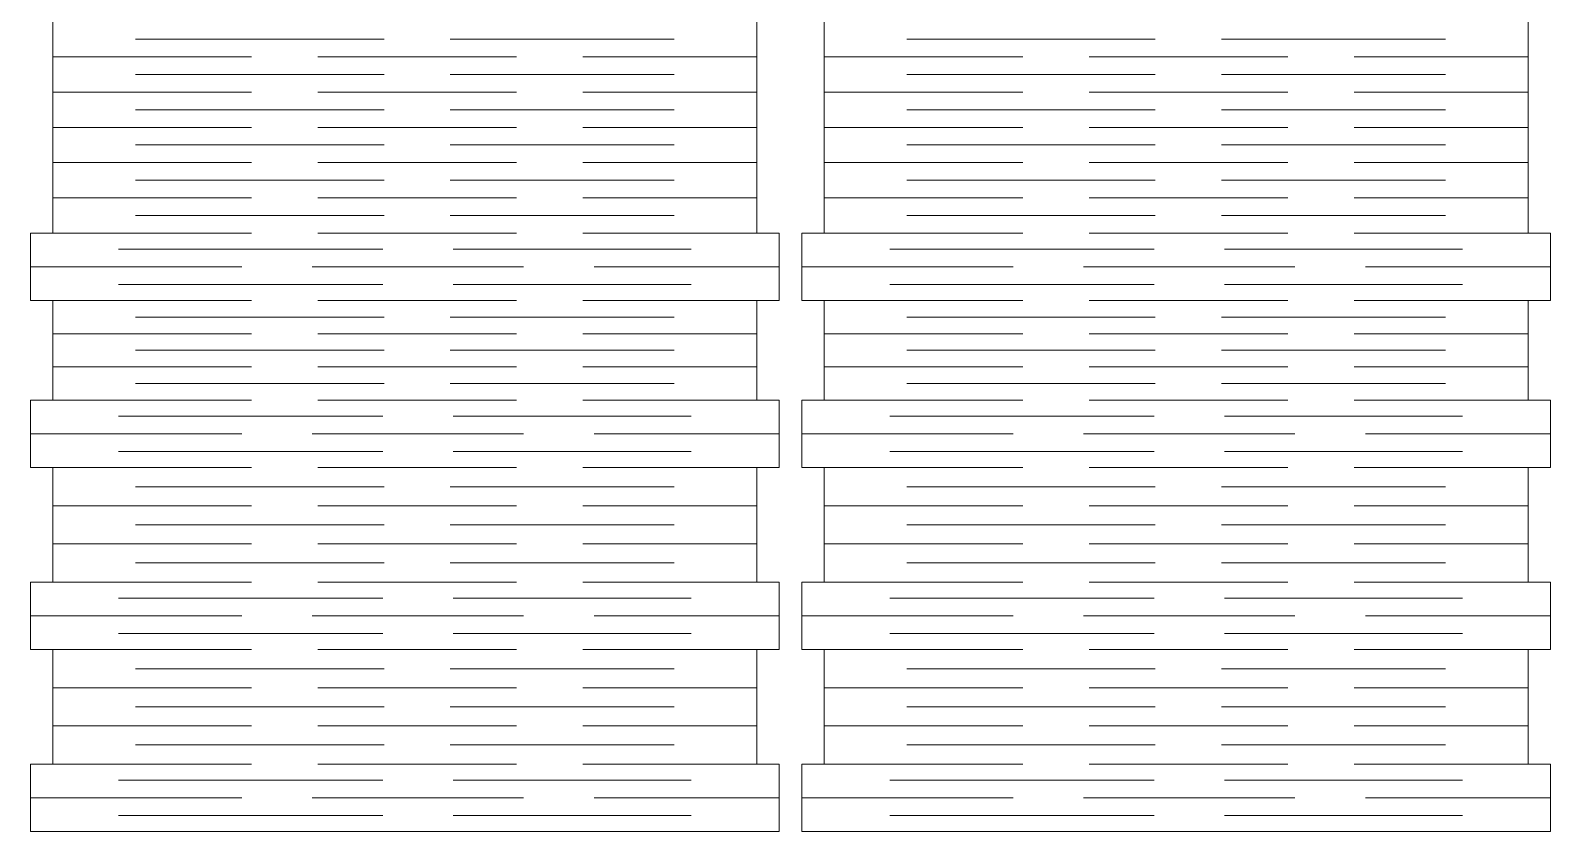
# Model space of a CAD drawing. Header units: millimetres. Extents: x -407 to 406, y -530 to 530.
# Drawn here: x 202.8 to 405.8, y 108.4 to 215.4 of the extents above; entities that cross this region are included whole.
import ezdxf

# ---------------------------------------------------------------- set-up
doc = ezdxf.new("R2010")
doc.units = ezdxf.units.MM
doc.header["$MEASUREMENT"] = 0
doc.layers.add('Camada 1', color=7, linetype='Continuous')

msp = doc.modelspace()

# ---------------------------------------------------------------- linework, layer by layer
at = {"layer": 'Camada 1', "color": 250, "lineweight": 20}
for points in [[(205.8383, 263.1823), (205.8383, 263.1823), (205.8383, 230.243), (205.8383, 230.243), (205.8383, 230.243), (205.8383, 230.243), (202.8383, 230.243), (202.8383, 230.243), (202.8383, 230.243), (202.8383, 230.243), (202.8383, 221.239), (202.8383, 221.239), (202.8383, 221.239), (202.8383, 221.239), (205.8383, 221.239), (205.8383, 221.239), (205.8383, 221.239), (205.8383, 221.239), (205.8383, 188.2996), (205.8383, 188.2996), (205.8383, 188.2996), (205.8383, 188.2996), (202.8383, 188.2996), (202.8383, 188.2996), (202.8383, 188.2996), (202.8383, 188.2996), (202.8383, 179.2956), (202.8383, 179.2956), (202.8383, 179.2956), (202.8383, 179.2956), (205.8383, 179.2956), (205.8383, 179.2956), (205.8383, 179.2956), (205.8383, 179.2956), (205.8383, 166.0086), (205.8383, 166.0086), (205.8383, 166.0086), (205.8383, 166.0086), (202.8383, 166.0086), (202.8383, 166.0086), (202.8383, 166.0086), (202.8383, 166.0086), (202.8383, 156.9959), (202.8383, 156.9959), (202.8383, 156.9959), (202.8383, 156.9959), (205.8383, 156.9959), (205.8383, 156.9959), (205.8383, 156.9959), (205.8383, 156.9959), (205.8383, 141.7143), (205.8383, 141.7143), (205.8383, 141.7143), (205.8383, 141.7143), (202.8383, 141.7143), (202.8383, 141.7143), (202.8383, 141.7143), (202.8383, 141.7143), (202.8383, 132.7016), (202.8383, 132.7016), (202.8383, 132.7016), (202.8383, 132.7016), (205.8383, 132.7016), (205.8383, 132.7016), (205.8383, 132.7016), (205.8383, 132.7016), (205.8383, 117.4201), (205.8383, 117.4201), (205.8383, 117.4201), (205.8383, 117.4201), (202.8383, 117.4201), (202.8383, 117.4201), (202.8383, 117.4201), (202.8383, 117.4201), (202.8383, 108.4073), (202.8383, 108.4073), (202.8383, 108.4073), (202.8383, 108.4073), (302.8383, 108.4073), (302.8383, 108.4073), (302.8383, 108.4073), (302.8383, 108.4073), (302.8383, 117.4201), (302.8383, 117.4201), (302.8383, 117.4201), (302.8383, 117.4201), (299.8383, 117.4201), (299.8383, 117.4201), (299.8383, 117.4201), (299.8383, 117.4201), (299.8383, 132.7016), (299.8383, 132.7016), (299.8383, 132.7016), (299.8383, 132.7016), (302.8383, 132.7016), (302.8383, 132.7016), (302.8383, 132.7016), (302.8383, 132.7016), (302.8383, 141.7143), (302.8383, 141.7143), (302.8383, 141.7143), (302.8383, 141.7143), (299.8383, 141.7143), (299.8383, 141.7143), (299.8383, 141.7143), (299.8383, 141.7143), (299.8383, 156.9959), (299.8383, 156.9959), (299.8383, 156.9959), (299.8383, 156.9959), (302.8383, 156.9959), (302.8383, 156.9959), (302.8383, 156.9959), (302.8383, 156.9959), (302.8383, 166.0086), (302.8383, 166.0086), (302.8383, 166.0086), (302.8383, 166.0086), (299.8383, 166.0086), (299.8383, 166.0086), (299.8383, 166.0086), (299.8383, 166.0086), (299.8383, 179.2956), (299.8383, 179.2956), (299.8383, 179.2956), (299.8383, 179.2956), (302.8383, 179.2956), (302.8383, 179.2956), (302.8383, 179.2956), (302.8383, 179.2956), (302.8383, 188.2996), (302.8383, 188.2996), (302.8383, 188.2996), (302.8383, 188.2996), (299.8383, 188.2996), (299.8383, 188.2996), (299.8383, 188.2996), (299.8383, 188.2996), (299.8383, 221.239), (299.8383, 221.239), (299.8383, 221.239), (299.8383, 221.239), (302.8383, 221.239), (302.8383, 221.239), (302.8383, 221.239), (302.8383, 221.239), (302.8383, 230.243), (302.8383, 230.243), (302.8383, 230.243), (302.8383, 230.243), (299.8383, 230.243), (299.8383, 230.243), (299.8383, 230.243), (299.8383, 230.243), (299.8383, 263.1823), (299.8383, 263.1823), (299.8383, 263.1823), (299.8383, 263.1823), (302.8383, 263.1823), (302.8383, 263.1823), (302.8383, 263.1823), (302.8383, 263.1823), (302.8383, 272.1863), (302.8383, 272.1863), (302.8383, 272.1863), (302.8383, 272.1863), (299.8383, 272.1863), (299.8383, 272.1863), (299.8383, 272.1863), (299.8383, 272.1863), (299.8383, 305.1256), (299.8383, 305.1256), (299.8383, 305.1256), (299.8383, 305.1256), (302.8383, 305.1256), (302.8383, 305.1256), (302.8383, 305.1256), (302.8383, 305.1256), (302.8383, 314.1296), (302.8383, 314.1296), (302.8383, 314.1296), (302.8383, 314.1296), (299.8383, 314.1296), (299.8383, 314.1296), (299.8383, 314.1296), (299.8383, 314.1296), (299.8383, 347.069), (299.8383, 347.069), (299.8383, 347.069), (299.8383, 347.069), (302.8383, 347.069), (302.8383, 347.069), (302.8383, 347.069), (302.8383, 347.069), (302.8383, 356.073), (302.8383, 356.073), (302.8383, 356.073), (302.8383, 356.073), (299.8383, 356.073), (299.8383, 356.073), (299.8383, 356.073), (299.8383, 356.073), (299.8383, 369.36), (299.8383, 369.36), (299.8383, 369.36), (299.8383, 369.36), (302.8383, 369.36), (302.8383, 369.36), (302.8383, 369.36), (302.8383, 369.36), (302.8383, 378.3727), (302.8383, 378.3727), (302.8383, 378.3727), (302.8383, 378.3727), (299.8383, 378.3727), (299.8383, 378.3727), (299.8383, 378.3727), (299.8383, 378.3727), (299.8383, 393.6543), (299.8383, 393.6543), (299.8383, 393.6543), (299.8383, 393.6543), (302.8383, 393.6543), (302.8383, 393.6543), (302.8383, 393.6543), (302.8383, 393.6543), (302.8383, 402.667), (302.8383, 402.667), (302.8383, 402.667), (302.8383, 402.667), (299.8383, 402.667), (299.8383, 402.667), (299.8383, 402.667), (299.8383, 402.667), (299.8383, 417.9485), (299.8383, 417.9485), (299.8383, 417.9485), (299.8383, 417.9485), (302.8383, 417.9485), (302.8383, 417.9485), (302.8383, 417.9485), (302.8383, 417.9485), (302.8383, 426.9613), (302.8383, 426.9613), (302.8383, 426.9613), (302.8383, 426.9613), (202.8383, 426.9613), (202.8383, 426.9613), (202.8383, 426.9613), (202.8383, 426.9613), (202.8383, 417.9485), (202.8383, 417.9485), (202.8383, 417.9485), (202.8383, 417.9485), (205.8383, 417.9485), (205.8383, 417.9485), (205.8383, 417.9485), (205.8383, 417.9485), (205.8383, 402.667), (205.8383, 402.667), (205.8383, 402.667), (205.8383, 402.667), (202.8383, 402.667), (202.8383, 402.667), (202.8383, 402.667), (202.8383, 402.667), (202.8383, 393.6543), (202.8383, 393.6543), (202.8383, 393.6543), (202.8383, 393.6543), (205.8383, 393.6543), (205.8383, 393.6543), (205.8383, 393.6543), (205.8383, 393.6543), (205.8383, 378.3727), (205.8383, 378.3727), (205.8383, 378.3727), (205.8383, 378.3727), (202.8383, 378.3727), (202.8383, 378.3727), (202.8383, 378.3727), (202.8383, 378.3727), (202.8383, 369.36), (202.8383, 369.36), (202.8383, 369.36), (202.8383, 369.36), (205.8383, 369.36), (205.8383, 369.36), (205.8383, 369.36), (205.8383, 369.36), (205.8383, 356.073), (205.8383, 356.073), (205.8383, 356.073), (205.8383, 356.073), (202.8383, 356.073), (202.8383, 356.073), (202.8383, 356.073), (202.8383, 356.073), (202.8383, 347.069), (202.8383, 347.069), (202.8383, 347.069), (202.8383, 347.069), (205.8383, 347.069), (205.8383, 347.069), (205.8383, 347.069), (205.8383, 347.069), (205.8383, 314.1296), (205.8383, 314.1296), (205.8383, 314.1296), (205.8383, 314.1296), (202.8383, 314.1296), (202.8383, 314.1296), (202.8383, 314.1296), (202.8383, 314.1296), (202.8383, 305.1256), (202.8383, 305.1256), (202.8383, 305.1256), (202.8383, 305.1256), (205.8383, 305.1256), (205.8383, 305.1256), (205.8383, 305.1256), (205.8383, 305.1256), (205.8383, 272.1863), (205.8383, 272.1863), (205.8383, 272.1863), (205.8383, 272.1863), (202.8383, 272.1863), (202.8383, 272.1863), (202.8383, 272.1863), (202.8383, 272.1863), (202.8383, 263.1823), (202.8383, 263.1823), (202.8383, 263.1823), (202.8383, 263.1823), (205.8383, 263.1823), (205.8383, 263.1823)], [(308.8383, 263.1823), (308.8383, 263.1823), (308.8383, 230.243), (308.8383, 230.243), (308.8383, 230.243), (308.8383, 230.243), (305.8383, 230.243), (305.8383, 230.243), (305.8383, 230.243), (305.8383, 230.243), (305.8383, 221.239), (305.8383, 221.239), (305.8383, 221.239), (305.8383, 221.239), (308.8383, 221.239), (308.8383, 221.239), (308.8383, 221.239), (308.8383, 221.239), (308.8383, 188.2996), (308.8383, 188.2996), (308.8383, 188.2996), (308.8383, 188.2996), (305.8383, 188.2996), (305.8383, 188.2996), (305.8383, 188.2996), (305.8383, 188.2996), (305.8383, 179.2956), (305.8383, 179.2956), (305.8383, 179.2956), (305.8383, 179.2956), (308.8383, 179.2956), (308.8383, 179.2956), (308.8383, 179.2956), (308.8383, 179.2956), (308.8383, 166.0086), (308.8383, 166.0086), (308.8383, 166.0086), (308.8383, 166.0086), (305.8383, 166.0086), (305.8383, 166.0086), (305.8383, 166.0086), (305.8383, 166.0086), (305.8383, 156.9959), (305.8383, 156.9959), (305.8383, 156.9959), (305.8383, 156.9959), (308.8383, 156.9959), (308.8383, 156.9959), (308.8383, 156.9959), (308.8383, 156.9959), (308.8383, 141.7143), (308.8383, 141.7143), (308.8383, 141.7143), (308.8383, 141.7143), (305.8383, 141.7143), (305.8383, 141.7143), (305.8383, 141.7143), (305.8383, 141.7143), (305.8383, 132.7016), (305.8383, 132.7016), (305.8383, 132.7016), (305.8383, 132.7016), (308.8383, 132.7016), (308.8383, 132.7016), (308.8383, 132.7016), (308.8383, 132.7016), (308.8383, 117.4201), (308.8383, 117.4201), (308.8383, 117.4201), (308.8383, 117.4201), (305.8383, 117.4201), (305.8383, 117.4201), (305.8383, 117.4201), (305.8383, 117.4201), (305.8383, 108.4073), (305.8383, 108.4073), (305.8383, 108.4073), (305.8383, 108.4073), (405.8383, 108.4073), (405.8383, 108.4073), (405.8383, 108.4073), (405.8383, 108.4073), (405.8383, 117.4201), (405.8383, 117.4201), (405.8383, 117.4201), (405.8383, 117.4201), (402.8383, 117.4201), (402.8383, 117.4201), (402.8383, 117.4201), (402.8383, 117.4201), (402.8383, 132.7016), (402.8383, 132.7016), (402.8383, 132.7016), (402.8383, 132.7016), (405.8383, 132.7016), (405.8383, 132.7016), (405.8383, 132.7016), (405.8383, 132.7016), (405.8383, 141.7143), (405.8383, 141.7143), (405.8383, 141.7143), (405.8383, 141.7143), (402.8383, 141.7143), (402.8383, 141.7143), (402.8383, 141.7143), (402.8383, 141.7143), (402.8383, 156.9959), (402.8383, 156.9959), (402.8383, 156.9959), (402.8383, 156.9959), (405.8383, 156.9959), (405.8383, 156.9959), (405.8383, 156.9959), (405.8383, 156.9959), (405.8383, 166.0086), (405.8383, 166.0086), (405.8383, 166.0086), (405.8383, 166.0086), (402.8383, 166.0086), (402.8383, 166.0086), (402.8383, 166.0086), (402.8383, 166.0086), (402.8383, 179.2956), (402.8383, 179.2956), (402.8383, 179.2956), (402.8383, 179.2956), (405.8383, 179.2956), (405.8383, 179.2956), (405.8383, 179.2956), (405.8383, 179.2956), (405.8383, 188.2996), (405.8383, 188.2996), (405.8383, 188.2996), (405.8383, 188.2996), (402.8383, 188.2996), (402.8383, 188.2996), (402.8383, 188.2996), (402.8383, 188.2996), (402.8383, 221.239), (402.8383, 221.239), (402.8383, 221.239), (402.8383, 221.239), (405.8383, 221.239), (405.8383, 221.239), (405.8383, 221.239), (405.8383, 221.239), (405.8383, 230.243), (405.8383, 230.243), (405.8383, 230.243), (405.8383, 230.243), (402.8383, 230.243), (402.8383, 230.243), (402.8383, 230.243), (402.8383, 230.243), (402.8383, 263.1823), (402.8383, 263.1823), (402.8383, 263.1823), (402.8383, 263.1823), (405.8383, 263.1823), (405.8383, 263.1823), (405.8383, 263.1823), (405.8383, 263.1823), (405.8383, 272.1863), (405.8383, 272.1863), (405.8383, 272.1863), (405.8383, 272.1863), (402.8383, 272.1863), (402.8383, 272.1863), (402.8383, 272.1863), (402.8383, 272.1863), (402.8383, 305.1256), (402.8383, 305.1256), (402.8383, 305.1256), (402.8383, 305.1256), (405.8383, 305.1256), (405.8383, 305.1256), (405.8383, 305.1256), (405.8383, 305.1256), (405.8383, 314.1296), (405.8383, 314.1296), (405.8383, 314.1296), (405.8383, 314.1296), (402.8383, 314.1296), (402.8383, 314.1296), (402.8383, 314.1296), (402.8383, 314.1296), (402.8383, 347.069), (402.8383, 347.069), (402.8383, 347.069), (402.8383, 347.069), (405.8383, 347.069), (405.8383, 347.069), (405.8383, 347.069), (405.8383, 347.069), (405.8383, 356.073), (405.8383, 356.073), (405.8383, 356.073), (405.8383, 356.073), (402.8383, 356.073), (402.8383, 356.073), (402.8383, 356.073), (402.8383, 356.073), (402.8383, 369.36), (402.8383, 369.36), (402.8383, 369.36), (402.8383, 369.36), (405.8383, 369.36), (405.8383, 369.36), (405.8383, 369.36), (405.8383, 369.36), (405.8383, 378.3727), (405.8383, 378.3727), (405.8383, 378.3727), (405.8383, 378.3727), (402.8383, 378.3727), (402.8383, 378.3727), (402.8383, 378.3727), (402.8383, 378.3727), (402.8383, 393.6543), (402.8383, 393.6543), (402.8383, 393.6543), (402.8383, 393.6543), (405.8383, 393.6543), (405.8383, 393.6543), (405.8383, 393.6543), (405.8383, 393.6543), (405.8383, 402.667), (405.8383, 402.667), (405.8383, 402.667), (405.8383, 402.667), (402.8383, 402.667), (402.8383, 402.667), (402.8383, 402.667), (402.8383, 402.667), (402.8383, 417.9485), (402.8383, 417.9485), (402.8383, 417.9485), (402.8383, 417.9485), (405.8383, 417.9485), (405.8383, 417.9485), (405.8383, 417.9485), (405.8383, 417.9485), (405.8383, 426.9613), (405.8383, 426.9613), (405.8383, 426.9613), (405.8383, 426.9613), (305.8383, 426.9613), (305.8383, 426.9613), (305.8383, 426.9613), (305.8383, 426.9613), (305.8383, 417.9485), (305.8383, 417.9485), (305.8383, 417.9485), (305.8383, 417.9485), (308.8383, 417.9485), (308.8383, 417.9485), (308.8383, 417.9485), (308.8383, 417.9485), (308.8383, 402.667), (308.8383, 402.667), (308.8383, 402.667), (308.8383, 402.667), (305.8383, 402.667), (305.8383, 402.667), (305.8383, 402.667), (305.8383, 402.667), (305.8383, 393.6543), (305.8383, 393.6543), (305.8383, 393.6543), (305.8383, 393.6543), (308.8383, 393.6543), (308.8383, 393.6543), (308.8383, 393.6543), (308.8383, 393.6543), (308.8383, 378.3727), (308.8383, 378.3727), (308.8383, 378.3727), (308.8383, 378.3727), (305.8383, 378.3727), (305.8383, 378.3727), (305.8383, 378.3727), (305.8383, 378.3727), (305.8383, 369.36), (305.8383, 369.36), (305.8383, 369.36), (305.8383, 369.36), (308.8383, 369.36), (308.8383, 369.36), (308.8383, 369.36), (308.8383, 369.36), (308.8383, 356.073), (308.8383, 356.073), (308.8383, 356.073), (308.8383, 356.073), (305.8383, 356.073), (305.8383, 356.073), (305.8383, 356.073), (305.8383, 356.073), (305.8383, 347.069), (305.8383, 347.069), (305.8383, 347.069), (305.8383, 347.069), (308.8383, 347.069), (308.8383, 347.069), (308.8383, 347.069), (308.8383, 347.069), (308.8383, 314.1296), (308.8383, 314.1296), (308.8383, 314.1296), (308.8383, 314.1296), (305.8383, 314.1296), (305.8383, 314.1296), (305.8383, 314.1296), (305.8383, 314.1296), (305.8383, 305.1256), (305.8383, 305.1256), (305.8383, 305.1256), (305.8383, 305.1256), (308.8383, 305.1256), (308.8383, 305.1256), (308.8383, 305.1256), (308.8383, 305.1256), (308.8383, 272.1863), (308.8383, 272.1863), (308.8383, 272.1863), (308.8383, 272.1863), (305.8383, 272.1863), (305.8383, 272.1863), (305.8383, 272.1863), (305.8383, 272.1863), (305.8383, 263.1823), (305.8383, 263.1823), (305.8383, 263.1823), (305.8383, 263.1823), (308.8383, 263.1823), (308.8383, 263.1823)]]:
    msp.add_open_spline(points, degree=3, knots=[0, 0, 0, 0, 0.01176471, 0.01176471, 0.01176471, 0.01176471, 0.02352941, 0.02352941, 0.02352941, 0.02352941, 0.03529412, 0.03529412, 0.03529412, 0.03529412, 0.04705882, 0.04705882, 0.04705882, 0.04705882, 0.05882353, 0.05882353, 0.05882353, 0.05882353, 0.07058824, 0.07058824, 0.07058824, 0.07058824, 0.08235294, 0.08235294, 0.08235294, 0.08235294, 0.09411765, 0.09411765, 0.09411765, 0.09411765, 0.10588235, 0.10588235, 0.10588235, 0.10588235, 0.11764706, 0.11764706, 0.11764706, 0.11764706, 0.12941176, 0.12941176, 0.12941176, 0.12941176, 0.14117647, 0.14117647, 0.14117647, 0.14117647, 0.15294118, 0.15294118, 0.15294118, 0.15294118, 0.16470588, 0.16470588, 0.16470588, 0.16470588, 0.17647059, 0.17647059, 0.17647059, 0.17647059, 0.18823529, 0.18823529, 0.18823529, 0.18823529, 0.2, 0.2, 0.2, 0.2, 0.21176471, 0.21176471, 0.21176471, 0.21176471, 0.22352941, 0.22352941, 0.22352941, 0.22352941, 0.23529412, 0.23529412, 0.23529412, 0.23529412, 0.24705882, 0.24705882, 0.24705882, 0.24705882, 0.25882353, 0.25882353, 0.25882353, 0.25882353, 0.27058824, 0.27058824, 0.27058824, 0.27058824, 0.28235294, 0.28235294, 0.28235294, 0.28235294, 0.29411765, 0.29411765, 0.29411765, 0.29411765, 0.30588235, 0.30588235, 0.30588235, 0.30588235, 0.31764706, 0.31764706, 0.31764706, 0.31764706, 0.32941176, 0.32941176, 0.32941176, 0.32941176, 0.34117647, 0.34117647, 0.34117647, 0.34117647, 0.35294118, 0.35294118, 0.35294118, 0.35294118, 0.36470588, 0.36470588, 0.36470588, 0.36470588, 0.37647059, 0.37647059, 0.37647059, 0.37647059, 0.38823529, 0.38823529, 0.38823529, 0.38823529, 0.4, 0.4, 0.4, 0.4, 0.41176471, 0.41176471, 0.41176471, 0.41176471, 0.42352941, 0.42352941, 0.42352941, 0.42352941, 0.43529412, 0.43529412, 0.43529412, 0.43529412, 0.44705882, 0.44705882, 0.44705882, 0.44705882, 0.45882353, 0.45882353, 0.45882353, 0.45882353, 0.47058824, 0.47058824, 0.47058824, 0.47058824, 0.48235294, 0.48235294, 0.48235294, 0.48235294, 0.49411765, 0.49411765, 0.49411765, 0.49411765, 0.50588235, 0.50588235, 0.50588235, 0.50588235, 0.51764706, 0.51764706, 0.51764706, 0.51764706, 0.52941176, 0.52941176, 0.52941176, 0.52941176, 0.54117647, 0.54117647, 0.54117647, 0.54117647, 0.55294118, 0.55294118, 0.55294118, 0.55294118, 0.56470588, 0.56470588, 0.56470588, 0.56470588, 0.57647059, 0.57647059, 0.57647059, 0.57647059, 0.58823529, 0.58823529, 0.58823529, 0.58823529, 0.6, 0.6, 0.6, 0.6, 0.61176471, 0.61176471, 0.61176471, 0.61176471, 0.62352941, 0.62352941, 0.62352941, 0.62352941, 0.63529412, 0.63529412, 0.63529412, 0.63529412, 0.64705882, 0.64705882, 0.64705882, 0.64705882, 0.65882353, 0.65882353, 0.65882353, 0.65882353, 0.67058824, 0.67058824, 0.67058824, 0.67058824, 0.68235294, 0.68235294, 0.68235294, 0.68235294, 0.69411765, 0.69411765, 0.69411765, 0.69411765, 0.70588235, 0.70588235, 0.70588235, 0.70588235, 0.71764706, 0.71764706, 0.71764706, 0.71764706, 0.72941176, 0.72941176, 0.72941176, 0.72941176, 0.74117647, 0.74117647, 0.74117647, 0.74117647, 0.75294118, 0.75294118, 0.75294118, 0.75294118, 0.76470588, 0.76470588, 0.76470588, 0.76470588, 0.77647059, 0.77647059, 0.77647059, 0.77647059, 0.78823529, 0.78823529, 0.78823529, 0.78823529, 0.8, 0.8, 0.8, 0.8, 0.81176471, 0.81176471, 0.81176471, 0.81176471, 0.82352941, 0.82352941, 0.82352941, 0.82352941, 0.83529412, 0.83529412, 0.83529412, 0.83529412, 0.84705882, 0.84705882, 0.84705882, 0.84705882, 0.85882353, 0.85882353, 0.85882353, 0.85882353, 0.87058824, 0.87058824, 0.87058824, 0.87058824, 0.88235294, 0.88235294, 0.88235294, 0.88235294, 0.89411765, 0.89411765, 0.89411765, 0.89411765, 0.90588235, 0.90588235, 0.90588235, 0.90588235, 0.91764706, 0.91764706, 0.91764706, 0.91764706, 0.92941176, 0.92941176, 0.92941176, 0.92941176, 0.94117647, 0.94117647, 0.94117647, 0.94117647, 0.95294118, 0.95294118, 0.95294118, 0.95294118, 0.96470588, 0.96470588, 0.96470588, 0.96470588, 0.97647059, 0.97647059, 0.97647059, 0.97647059, 1, 1, 1, 1], dxfattribs=at)
for points in [[(216.8928, 214.1806), (216.8928, 214.1806), (250.0562, 214.1806), (250.0562, 214.1806)], [(258.8996, 214.1806), (258.8996, 214.1806), (288.7838, 214.1806), (288.7838, 214.1806)], [(319.8928, 214.1806), (319.8928, 214.1806), (353.0562, 214.1806), (353.0562, 214.1806)], [(361.8996, 214.1806), (361.8996, 214.1806), (391.7838, 214.1806), (391.7838, 214.1806)], [(205.8383, 211.8275), (205.8383, 211.8275), (232.369, 211.8275), (232.369, 211.8275)], [(241.2125, 211.8275), (241.2125, 211.8275), (267.7431, 211.8275), (267.7431, 211.8275)], [(276.5868, 211.8275), (276.5868, 211.8275), (299.8383, 211.8275), (299.8383, 211.8275)], [(308.8383, 211.8275), (308.8383, 211.8275), (335.369, 211.8275), (335.369, 211.8275)], [(344.2125, 211.8275), (344.2125, 211.8275), (370.7431, 211.8275), (370.7431, 211.8275)], [(379.5868, 211.8275), (379.5868, 211.8275), (402.8383, 211.8275), (402.8383, 211.8275)], [(216.8928, 209.4749), (216.8928, 209.4749), (250.0562, 209.4749), (250.0562, 209.4749)], [(258.8996, 209.4749), (258.8996, 209.4749), (288.7838, 209.4749), (288.7838, 209.4749)], [(319.8928, 209.4749), (319.8928, 209.4749), (353.0562, 209.4749), (353.0562, 209.4749)], [(361.8996, 209.4749), (361.8996, 209.4749), (391.7838, 209.4749), (391.7838, 209.4749)], [(205.8383, 207.1222), (205.8383, 207.1222), (232.369, 207.1222), (232.369, 207.1222)], [(241.2125, 207.1222), (241.2125, 207.1222), (267.7431, 207.1222), (267.7431, 207.1222)], [(276.5868, 207.1222), (276.5868, 207.1222), (299.8383, 207.1222), (299.8383, 207.1222)], [(308.8383, 207.1222), (308.8383, 207.1222), (335.369, 207.1222), (335.369, 207.1222)], [(344.2125, 207.1222), (344.2125, 207.1222), (370.7431, 207.1222), (370.7431, 207.1222)], [(379.5868, 207.1222), (379.5868, 207.1222), (402.8383, 207.1222), (402.8383, 207.1222)], [(216.8928, 204.7695), (216.8928, 204.7695), (250.0562, 204.7695), (250.0562, 204.7695)], [(258.8996, 204.7695), (258.8996, 204.7695), (288.7838, 204.7695), (288.7838, 204.7695)], [(319.8928, 204.7695), (319.8928, 204.7695), (353.0562, 204.7695), (353.0562, 204.7695)], [(361.8996, 204.7695), (361.8996, 204.7695), (391.7838, 204.7695), (391.7838, 204.7695)], [(205.8383, 202.4169), (205.8383, 202.4169), (232.369, 202.4169), (232.369, 202.4169)], [(241.2125, 202.4169), (241.2125, 202.4169), (267.7431, 202.4169), (267.7431, 202.4169)], [(276.5868, 202.4169), (276.5868, 202.4169), (299.8383, 202.4169), (299.8383, 202.4169)], [(308.8383, 202.4169), (308.8383, 202.4169), (335.369, 202.4169), (335.369, 202.4169)], [(344.2125, 202.4169), (344.2125, 202.4169), (370.7431, 202.4169), (370.7431, 202.4169)], [(379.5868, 202.4169), (379.5868, 202.4169), (402.8383, 202.4169), (402.8383, 202.4169)], [(216.8928, 200.0639), (216.8928, 200.0639), (250.0562, 200.0639), (250.0562, 200.0639)], [(258.8996, 200.0639), (258.8996, 200.0639), (288.7838, 200.0639), (288.7838, 200.0639)], [(319.8928, 200.0639), (319.8928, 200.0639), (353.0562, 200.0639), (353.0562, 200.0639)], [(361.8996, 200.0639), (361.8996, 200.0639), (391.7838, 200.0639), (391.7838, 200.0639)], [(205.8383, 197.7112), (205.8383, 197.7112), (232.369, 197.7112), (232.369, 197.7112)], [(241.2125, 197.7112), (241.2125, 197.7112), (267.7431, 197.7112), (267.7431, 197.7112)], [(276.5868, 197.7112), (276.5868, 197.7112), (299.8383, 197.7112), (299.8383, 197.7112)], [(308.8383, 197.7112), (308.8383, 197.7112), (335.369, 197.7112), (335.369, 197.7112)], [(344.2125, 197.7112), (344.2125, 197.7112), (370.7431, 197.7112), (370.7431, 197.7112)], [(379.5868, 197.7112), (379.5868, 197.7112), (402.8383, 197.7112), (402.8383, 197.7112)], [(216.8928, 195.3583), (216.8928, 195.3583), (250.0562, 195.3583), (250.0562, 195.3583)], [(258.8996, 195.3583), (258.8996, 195.3583), (288.7838, 195.3583), (288.7838, 195.3583)], [(319.8928, 195.3583), (319.8928, 195.3583), (353.0562, 195.3583), (353.0562, 195.3583)], [(361.8996, 195.3583), (361.8996, 195.3583), (391.7838, 195.3583), (391.7838, 195.3583)], [(205.8383, 193.0054), (205.8383, 193.0054), (232.369, 193.0054), (232.369, 193.0054)], [(241.2125, 193.0054), (241.2125, 193.0054), (267.7431, 193.0054), (267.7431, 193.0054)], [(276.5868, 193.0054), (276.5868, 193.0054), (299.8383, 193.0054), (299.8383, 193.0054)], [(308.8383, 193.0054), (308.8383, 193.0054), (335.369, 193.0054), (335.369, 193.0054)], [(344.2125, 193.0054), (344.2125, 193.0054), (370.7431, 193.0054), (370.7431, 193.0054)], [(379.5868, 193.0054), (379.5868, 193.0054), (402.8383, 193.0054), (402.8383, 193.0054)], [(216.8928, 190.6526), (216.8928, 190.6526), (250.0562, 190.6526), (250.0562, 190.6526)], [(258.8996, 190.6526), (258.8996, 190.6526), (288.7838, 190.6526), (288.7838, 190.6526)], [(319.8928, 190.6526), (319.8928, 190.6526), (353.0562, 190.6526), (353.0562, 190.6526)], [(361.8996, 190.6526), (361.8996, 190.6526), (391.7838, 190.6526), (391.7838, 190.6526)], [(205.8383, 188.2999), (205.8383, 188.2999), (232.369, 188.2999), (232.369, 188.2999)], [(241.2125, 188.2999), (241.2125, 188.2999), (267.7431, 188.2999), (267.7431, 188.2999)], [(276.5868, 188.2999), (276.5868, 188.2999), (299.8383, 188.2999), (299.8383, 188.2999)], [(308.8383, 188.2999), (308.8383, 188.2999), (335.369, 188.2999), (335.369, 188.2999)], [(344.2125, 188.2999), (344.2125, 188.2999), (370.7431, 188.2999), (370.7431, 188.2999)], [(379.5868, 188.2999), (379.5868, 188.2999), (402.8383, 188.2999), (402.8383, 188.2999)], [(214.5984, 186.1505), (214.5984, 186.1505), (249.8786, 186.1505), (249.8786, 186.1505)], [(259.2865, 186.1505), (259.2865, 186.1505), (291.0782, 186.1505), (291.0782, 186.1505)], [(317.5984, 186.1505), (317.5984, 186.1505), (352.8786, 186.1505), (352.8786, 186.1505)], [(362.2865, 186.1505), (362.2865, 186.1505), (394.0782, 186.1505), (394.0782, 186.1505)], [(202.8383, 183.7976), (202.8383, 183.7976), (231.0624, 183.7976), (231.0624, 183.7976)], [(240.4704, 183.7976), (240.4704, 183.7976), (268.6945, 183.7976), (268.6945, 183.7976)], [(278.1027, 183.7976), (278.1027, 183.7976), (302.8383, 183.7976), (302.8383, 183.7976)], [(305.8383, 183.7976), (305.8383, 183.7976), (334.0624, 183.7976), (334.0624, 183.7976)], [(343.4704, 183.7976), (343.4704, 183.7976), (371.6945, 183.7976), (371.6945, 183.7976)], [(381.1027, 183.7976), (381.1027, 183.7976), (405.8383, 183.7976), (405.8383, 183.7976)], [(214.5984, 181.4448), (214.5984, 181.4448), (249.8786, 181.4448), (249.8786, 181.4448)], [(259.2865, 181.4448), (259.2865, 181.4448), (291.0782, 181.4448), (291.0782, 181.4448)], [(317.5984, 181.4448), (317.5984, 181.4448), (352.8786, 181.4448), (352.8786, 181.4448)], [(362.2865, 181.4448), (362.2865, 181.4448), (394.0782, 181.4448), (394.0782, 181.4448)], [(205.8383, 179.2956), (205.8383, 179.2956), (232.369, 179.2956), (232.369, 179.2956)], [(241.2125, 179.2956), (241.2125, 179.2956), (267.7431, 179.2956), (267.7431, 179.2956)], [(276.5868, 179.2956), (276.5868, 179.2956), (299.8383, 179.2956), (299.8383, 179.2956)], [(308.8383, 179.2956), (308.8383, 179.2956), (335.369, 179.2956), (335.369, 179.2956)], [(344.2125, 179.2956), (344.2125, 179.2956), (370.7431, 179.2956), (370.7431, 179.2956)], [(379.5868, 179.2956), (379.5868, 179.2956), (402.8383, 179.2956), (402.8383, 179.2956)], [(216.8928, 177.0812), (216.8928, 177.0812), (250.0562, 177.0812), (250.0562, 177.0812)], [(258.8996, 177.0812), (258.8996, 177.0812), (288.7838, 177.0812), (288.7838, 177.0812)], [(319.8928, 177.0812), (319.8928, 177.0812), (353.0562, 177.0812), (353.0562, 177.0812)], [(361.8996, 177.0812), (361.8996, 177.0812), (391.7838, 177.0812), (391.7838, 177.0812)], [(205.8383, 174.8669), (205.8383, 174.8669), (232.369, 174.8669), (232.369, 174.8669)], [(241.2125, 174.8669), (241.2125, 174.8669), (267.7431, 174.8669), (267.7431, 174.8669)], [(276.5868, 174.8669), (276.5868, 174.8669), (299.8383, 174.8669), (299.8383, 174.8669)], [(308.8383, 174.8669), (308.8383, 174.8669), (335.369, 174.8669), (335.369, 174.8669)], [(344.2125, 174.8669), (344.2125, 174.8669), (370.7431, 174.8669), (370.7431, 174.8669)], [(379.5868, 174.8669), (379.5868, 174.8669), (402.8383, 174.8669), (402.8383, 174.8669)], [(216.8928, 172.6523), (216.8928, 172.6523), (250.0562, 172.6523), (250.0562, 172.6523)], [(258.8996, 172.6523), (258.8996, 172.6523), (288.7838, 172.6523), (288.7838, 172.6523)], [(319.8928, 172.6523), (319.8928, 172.6523), (353.0562, 172.6523), (353.0562, 172.6523)], [(361.8996, 172.6523), (361.8996, 172.6523), (391.7838, 172.6523), (391.7838, 172.6523)], [(205.8383, 170.4378), (205.8383, 170.4378), (232.369, 170.4378), (232.369, 170.4378)], [(241.2125, 170.4378), (241.2125, 170.4378), (267.7431, 170.4378), (267.7431, 170.4378)], [(276.5868, 170.4378), (276.5868, 170.4378), (299.8383, 170.4378), (299.8383, 170.4378)], [(308.8383, 170.4378), (308.8383, 170.4378), (335.369, 170.4378), (335.369, 170.4378)], [(344.2125, 170.4378), (344.2125, 170.4378), (370.7431, 170.4378), (370.7431, 170.4378)], [(379.5868, 170.4378), (379.5868, 170.4378), (402.8383, 170.4378), (402.8383, 170.4378)], [(216.8928, 168.2234), (216.8928, 168.2234), (250.0562, 168.2234), (250.0562, 168.2234)], [(258.8996, 168.2234), (258.8996, 168.2234), (288.7838, 168.2234), (288.7838, 168.2234)], [(319.8928, 168.2234), (319.8928, 168.2234), (353.0562, 168.2234), (353.0562, 168.2234)], [(361.8996, 168.2234), (361.8996, 168.2234), (391.7838, 168.2234), (391.7838, 168.2234)], [(205.8383, 166.0089), (205.8383, 166.0089), (232.369, 166.0089), (232.369, 166.0089)], [(241.2125, 166.0089), (241.2125, 166.0089), (267.7431, 166.0089), (267.7431, 166.0089)], [(276.5868, 166.0089), (276.5868, 166.0089), (299.8383, 166.0089), (299.8383, 166.0089)], [(308.8383, 166.0089), (308.8383, 166.0089), (335.369, 166.0089), (335.369, 166.0089)], [(344.2125, 166.0089), (344.2125, 166.0089), (370.7431, 166.0089), (370.7431, 166.0089)], [(379.5868, 166.0089), (379.5868, 166.0089), (402.8383, 166.0089), (402.8383, 166.0089)], [(214.5984, 163.8551), (214.5984, 163.8551), (249.8786, 163.8551), (249.8786, 163.8551)], [(259.2865, 163.8551), (259.2865, 163.8551), (291.0782, 163.8551), (291.0782, 163.8551)], [(317.5984, 163.8551), (317.5984, 163.8551), (352.8786, 163.8551), (352.8786, 163.8551)], [(362.2865, 163.8551), (362.2865, 163.8551), (394.0782, 163.8551), (394.0782, 163.8551)], [(202.8383, 161.5022), (202.8383, 161.5022), (231.0624, 161.5022), (231.0624, 161.5022)], [(240.4704, 161.5022), (240.4704, 161.5022), (268.6945, 161.5022), (268.6945, 161.5022)], [(278.1027, 161.5022), (278.1027, 161.5022), (302.8383, 161.5022), (302.8383, 161.5022)], [(305.8383, 161.5022), (305.8383, 161.5022), (334.0624, 161.5022), (334.0624, 161.5022)], [(343.4704, 161.5022), (343.4704, 161.5022), (371.6945, 161.5022), (371.6945, 161.5022)], [(381.1027, 161.5022), (381.1027, 161.5022), (405.8383, 161.5022), (405.8383, 161.5022)], [(214.5984, 159.1494), (214.5984, 159.1494), (249.8786, 159.1494), (249.8786, 159.1494)], [(259.2865, 159.1494), (259.2865, 159.1494), (291.0782, 159.1494), (291.0782, 159.1494)], [(317.5984, 159.1494), (317.5984, 159.1494), (352.8786, 159.1494), (352.8786, 159.1494)], [(362.2865, 159.1494), (362.2865, 159.1494), (394.0782, 159.1494), (394.0782, 159.1494)], [(205.8383, 156.9959), (205.8383, 156.9959), (232.369, 156.9959), (232.369, 156.9959)], [(241.2125, 156.9959), (241.2125, 156.9959), (267.7431, 156.9959), (267.7431, 156.9959)], [(276.5868, 156.9959), (276.5868, 156.9959), (299.8383, 156.9959), (299.8383, 156.9959)], [(308.8383, 156.9959), (308.8383, 156.9959), (335.369, 156.9959), (335.369, 156.9959)], [(344.2125, 156.9959), (344.2125, 156.9959), (370.7431, 156.9959), (370.7431, 156.9959)], [(379.5868, 156.9959), (379.5868, 156.9959), (402.8383, 156.9959), (402.8383, 156.9959)], [(216.8928, 154.4491), (216.8928, 154.4491), (250.0562, 154.4491), (250.0562, 154.4491)], [(258.8996, 154.4491), (258.8996, 154.4491), (288.7838, 154.4491), (288.7838, 154.4491)], [(319.8928, 154.4491), (319.8928, 154.4491), (353.0562, 154.4491), (353.0562, 154.4491)], [(361.8996, 154.4491), (361.8996, 154.4491), (391.7838, 154.4491), (391.7838, 154.4491)], [(205.8383, 151.9023), (205.8383, 151.9023), (232.369, 151.9023), (232.369, 151.9023)], [(241.2125, 151.9023), (241.2125, 151.9023), (267.7431, 151.9023), (267.7431, 151.9023)], [(276.5868, 151.9023), (276.5868, 151.9023), (299.8383, 151.9023), (299.8383, 151.9023)], [(308.8383, 151.9023), (308.8383, 151.9023), (335.369, 151.9023), (335.369, 151.9023)], [(344.2125, 151.9023), (344.2125, 151.9023), (370.7431, 151.9023), (370.7431, 151.9023)], [(379.5868, 151.9023), (379.5868, 151.9023), (402.8383, 151.9023), (402.8383, 151.9023)], [(216.8928, 149.3553), (216.8928, 149.3553), (250.0562, 149.3553), (250.0562, 149.3553)], [(258.8996, 149.3553), (258.8996, 149.3553), (288.7838, 149.3553), (288.7838, 149.3553)], [(319.8928, 149.3553), (319.8928, 149.3553), (353.0562, 149.3553), (353.0562, 149.3553)], [(361.8996, 149.3553), (361.8996, 149.3553), (391.7838, 149.3553), (391.7838, 149.3553)], [(205.8383, 146.8084), (205.8383, 146.8084), (232.369, 146.8084), (232.369, 146.8084)], [(241.2125, 146.8084), (241.2125, 146.8084), (267.7431, 146.8084), (267.7431, 146.8084)], [(276.5868, 146.8084), (276.5868, 146.8084), (299.8383, 146.8084), (299.8383, 146.8084)], [(308.8383, 146.8084), (308.8383, 146.8084), (335.369, 146.8084), (335.369, 146.8084)], [(344.2125, 146.8084), (344.2125, 146.8084), (370.7431, 146.8084), (370.7431, 146.8084)], [(379.5868, 146.8084), (379.5868, 146.8084), (402.8383, 146.8084), (402.8383, 146.8084)], [(216.8928, 144.2615), (216.8928, 144.2615), (250.0562, 144.2615), (250.0562, 144.2615)], [(258.8996, 144.2615), (258.8996, 144.2615), (288.7838, 144.2615), (288.7838, 144.2615)], [(319.8928, 144.2615), (319.8928, 144.2615), (353.0562, 144.2615), (353.0562, 144.2615)], [(361.8996, 144.2615), (361.8996, 144.2615), (391.7838, 144.2615), (391.7838, 144.2615)], [(205.8383, 141.7146), (205.8383, 141.7146), (232.369, 141.7146), (232.369, 141.7146)], [(241.2125, 141.7146), (241.2125, 141.7146), (267.7431, 141.7146), (267.7431, 141.7146)], [(276.5868, 141.7146), (276.5868, 141.7146), (299.8383, 141.7146), (299.8383, 141.7146)], [(308.8383, 141.7146), (308.8383, 141.7146), (335.369, 141.7146), (335.369, 141.7146)], [(344.2125, 141.7146), (344.2125, 141.7146), (370.7431, 141.7146), (370.7431, 141.7146)], [(379.5868, 141.7146), (379.5868, 141.7146), (402.8383, 141.7146), (402.8383, 141.7146)], [(214.5984, 139.5608), (214.5984, 139.5608), (249.8786, 139.5608), (249.8786, 139.5608)], [(259.2865, 139.5608), (259.2865, 139.5608), (291.0782, 139.5608), (291.0782, 139.5608)], [(317.5984, 139.5608), (317.5984, 139.5608), (352.8786, 139.5608), (352.8786, 139.5608)], [(362.2865, 139.5608), (362.2865, 139.5608), (394.0782, 139.5608), (394.0782, 139.5608)], [(202.8383, 137.2079), (202.8383, 137.2079), (231.0624, 137.2079), (231.0624, 137.2079)], [(240.4704, 137.2079), (240.4704, 137.2079), (268.6945, 137.2079), (268.6945, 137.2079)], [(278.1027, 137.2079), (278.1027, 137.2079), (302.8383, 137.2079), (302.8383, 137.2079)], [(305.8383, 137.2079), (305.8383, 137.2079), (334.0624, 137.2079), (334.0624, 137.2079)], [(343.4704, 137.2079), (343.4704, 137.2079), (371.6945, 137.2079), (371.6945, 137.2079)], [(381.1027, 137.2079), (381.1027, 137.2079), (405.8383, 137.2079), (405.8383, 137.2079)], [(214.5984, 134.8551), (214.5984, 134.8551), (249.8786, 134.8551), (249.8786, 134.8551)], [(259.2865, 134.8551), (259.2865, 134.8551), (291.0782, 134.8551), (291.0782, 134.8551)], [(317.5984, 134.8551), (317.5984, 134.8551), (352.8786, 134.8551), (352.8786, 134.8551)], [(362.2865, 134.8551), (362.2865, 134.8551), (394.0782, 134.8551), (394.0782, 134.8551)], [(205.8383, 132.7016), (205.8383, 132.7016), (232.369, 132.7016), (232.369, 132.7016)], [(241.2125, 132.7016), (241.2125, 132.7016), (267.7431, 132.7016), (267.7431, 132.7016)], [(276.5868, 132.7016), (276.5868, 132.7016), (299.8383, 132.7016), (299.8383, 132.7016)], [(308.8383, 132.7016), (308.8383, 132.7016), (335.369, 132.7016), (335.369, 132.7016)], [(344.2125, 132.7016), (344.2125, 132.7016), (370.7431, 132.7016), (370.7431, 132.7016)], [(379.5868, 132.7016), (379.5868, 132.7016), (402.8383, 132.7016), (402.8383, 132.7016)], [(216.8928, 130.1548), (216.8928, 130.1548), (250.0562, 130.1548), (250.0562, 130.1548)], [(258.8996, 130.1548), (258.8996, 130.1548), (288.7838, 130.1548), (288.7838, 130.1548)], [(319.8928, 130.1548), (319.8928, 130.1548), (353.0562, 130.1548), (353.0562, 130.1548)], [(361.8996, 130.1548), (361.8996, 130.1548), (391.7838, 130.1548), (391.7838, 130.1548)], [(205.8383, 127.608), (205.8383, 127.608), (232.369, 127.608), (232.369, 127.608)], [(241.2125, 127.608), (241.2125, 127.608), (267.7431, 127.608), (267.7431, 127.608)], [(276.5868, 127.608), (276.5868, 127.608), (299.8383, 127.608), (299.8383, 127.608)], [(308.8383, 127.608), (308.8383, 127.608), (335.369, 127.608), (335.369, 127.608)], [(344.2125, 127.608), (344.2125, 127.608), (370.7431, 127.608), (370.7431, 127.608)], [(379.5868, 127.608), (379.5868, 127.608), (402.8383, 127.608), (402.8383, 127.608)], [(216.8928, 125.061), (216.8928, 125.061), (250.0562, 125.061), (250.0562, 125.061)], [(258.8996, 125.061), (258.8996, 125.061), (288.7838, 125.061), (288.7838, 125.061)], [(319.8928, 125.061), (319.8928, 125.061), (353.0562, 125.061), (353.0562, 125.061)], [(361.8996, 125.061), (361.8996, 125.061), (391.7838, 125.061), (391.7838, 125.061)], [(205.8383, 122.5141), (205.8383, 122.5141), (232.369, 122.5141), (232.369, 122.5141)], [(241.2125, 122.5141), (241.2125, 122.5141), (267.7431, 122.5141), (267.7431, 122.5141)], [(276.5868, 122.5141), (276.5868, 122.5141), (299.8383, 122.5141), (299.8383, 122.5141)], [(308.8383, 122.5141), (308.8383, 122.5141), (335.369, 122.5141), (335.369, 122.5141)], [(344.2125, 122.5141), (344.2125, 122.5141), (370.7431, 122.5141), (370.7431, 122.5141)], [(379.5868, 122.5141), (379.5868, 122.5141), (402.8383, 122.5141), (402.8383, 122.5141)], [(216.8928, 119.9672), (216.8928, 119.9672), (250.0562, 119.9672), (250.0562, 119.9672)], [(258.8996, 119.9672), (258.8996, 119.9672), (288.7838, 119.9672), (288.7838, 119.9672)], [(319.8928, 119.9672), (319.8928, 119.9672), (353.0562, 119.9672), (353.0562, 119.9672)], [(361.8996, 119.9672), (361.8996, 119.9672), (391.7838, 119.9672), (391.7838, 119.9672)], [(205.8383, 117.4203), (205.8383, 117.4203), (232.369, 117.4203), (232.369, 117.4203)], [(241.2125, 117.4203), (241.2125, 117.4203), (267.7431, 117.4203), (267.7431, 117.4203)], [(276.5868, 117.4203), (276.5868, 117.4203), (299.8383, 117.4203), (299.8383, 117.4203)], [(308.8383, 117.4203), (308.8383, 117.4203), (335.369, 117.4203), (335.369, 117.4203)], [(344.2125, 117.4203), (344.2125, 117.4203), (370.7431, 117.4203), (370.7431, 117.4203)], [(379.5868, 117.4203), (379.5868, 117.4203), (402.8383, 117.4203), (402.8383, 117.4203)], [(214.5984, 115.2666), (214.5984, 115.2666), (249.8786, 115.2666), (249.8786, 115.2666)], [(259.2865, 115.2666), (259.2865, 115.2666), (291.0782, 115.2666), (291.0782, 115.2666)], [(317.5984, 115.2666), (317.5984, 115.2666), (352.8786, 115.2666), (352.8786, 115.2666)], [(362.2865, 115.2666), (362.2865, 115.2666), (394.0782, 115.2666), (394.0782, 115.2666)], [(202.8383, 112.9137), (202.8383, 112.9137), (231.0624, 112.9137), (231.0624, 112.9137)], [(240.4704, 112.9137), (240.4704, 112.9137), (268.6945, 112.9137), (268.6945, 112.9137)], [(278.1027, 112.9137), (278.1027, 112.9137), (302.8383, 112.9137), (302.8383, 112.9137)], [(305.8383, 112.9137), (305.8383, 112.9137), (334.0624, 112.9137), (334.0624, 112.9137)], [(343.4704, 112.9137), (343.4704, 112.9137), (371.6945, 112.9137), (371.6945, 112.9137)], [(381.1027, 112.9137), (381.1027, 112.9137), (405.8383, 112.9137), (405.8383, 112.9137)], [(214.5984, 110.5609), (214.5984, 110.5609), (249.8786, 110.5609), (249.8786, 110.5609)], [(259.2865, 110.5609), (259.2865, 110.5609), (291.0782, 110.5609), (291.0782, 110.5609)], [(317.5984, 110.5609), (317.5984, 110.5609), (352.8786, 110.5609), (352.8786, 110.5609)], [(362.2865, 110.5609), (362.2865, 110.5609), (394.0782, 110.5609), (394.0782, 110.5609)]]:
    msp.add_open_spline(points, degree=3, dxfattribs=at)

doc.saveas('drawing.dxf')
